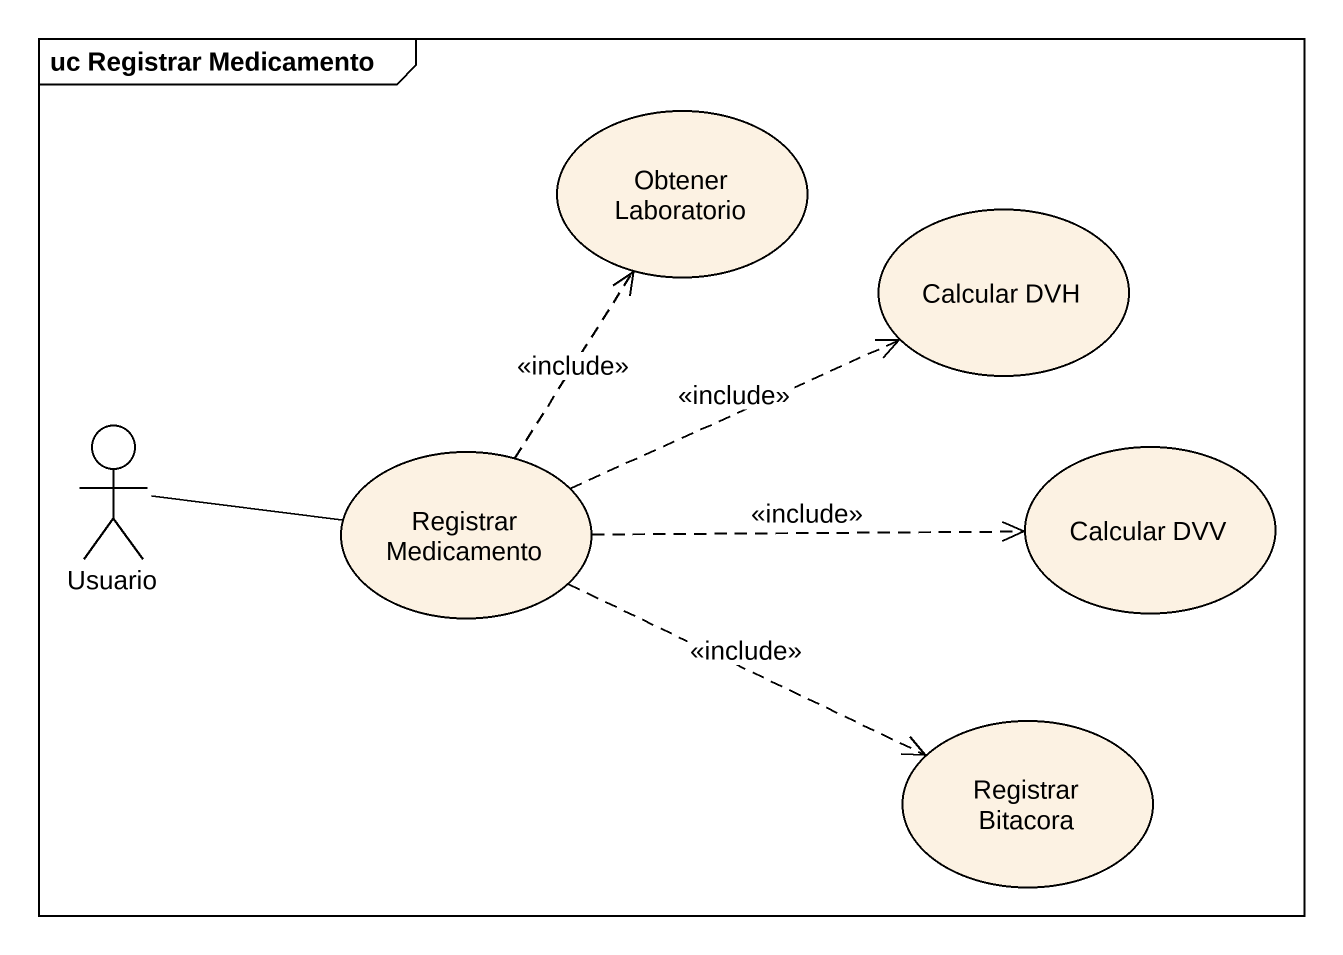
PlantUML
@startuml
mainframe uc Registrar Medicamento
usecase "Obtener Laboratorio" as Obtener_Laboratorio
usecase "Calcular DVH" as Calcular_DVH
actor Usuario
usecase "Registrar Medicamento" as Registrar_Medicamento
usecase "Calcular DVV" as Calcular_DVV
usecase "Registrar Bitacora" as Registrar_Bitacora
Usuario -right- Registrar_Medicamento
Registrar_Medicamento .up.> Obtener_Laboratorio : <<include>>
Registrar_Medicamento .right.> Calcular_DVH : <<include>>
Registrar_Medicamento .right.> Calcular_DVV : <<include>>
Registrar_Medicamento .right.> Registrar_Bitacora : <<include>>
@enduml
